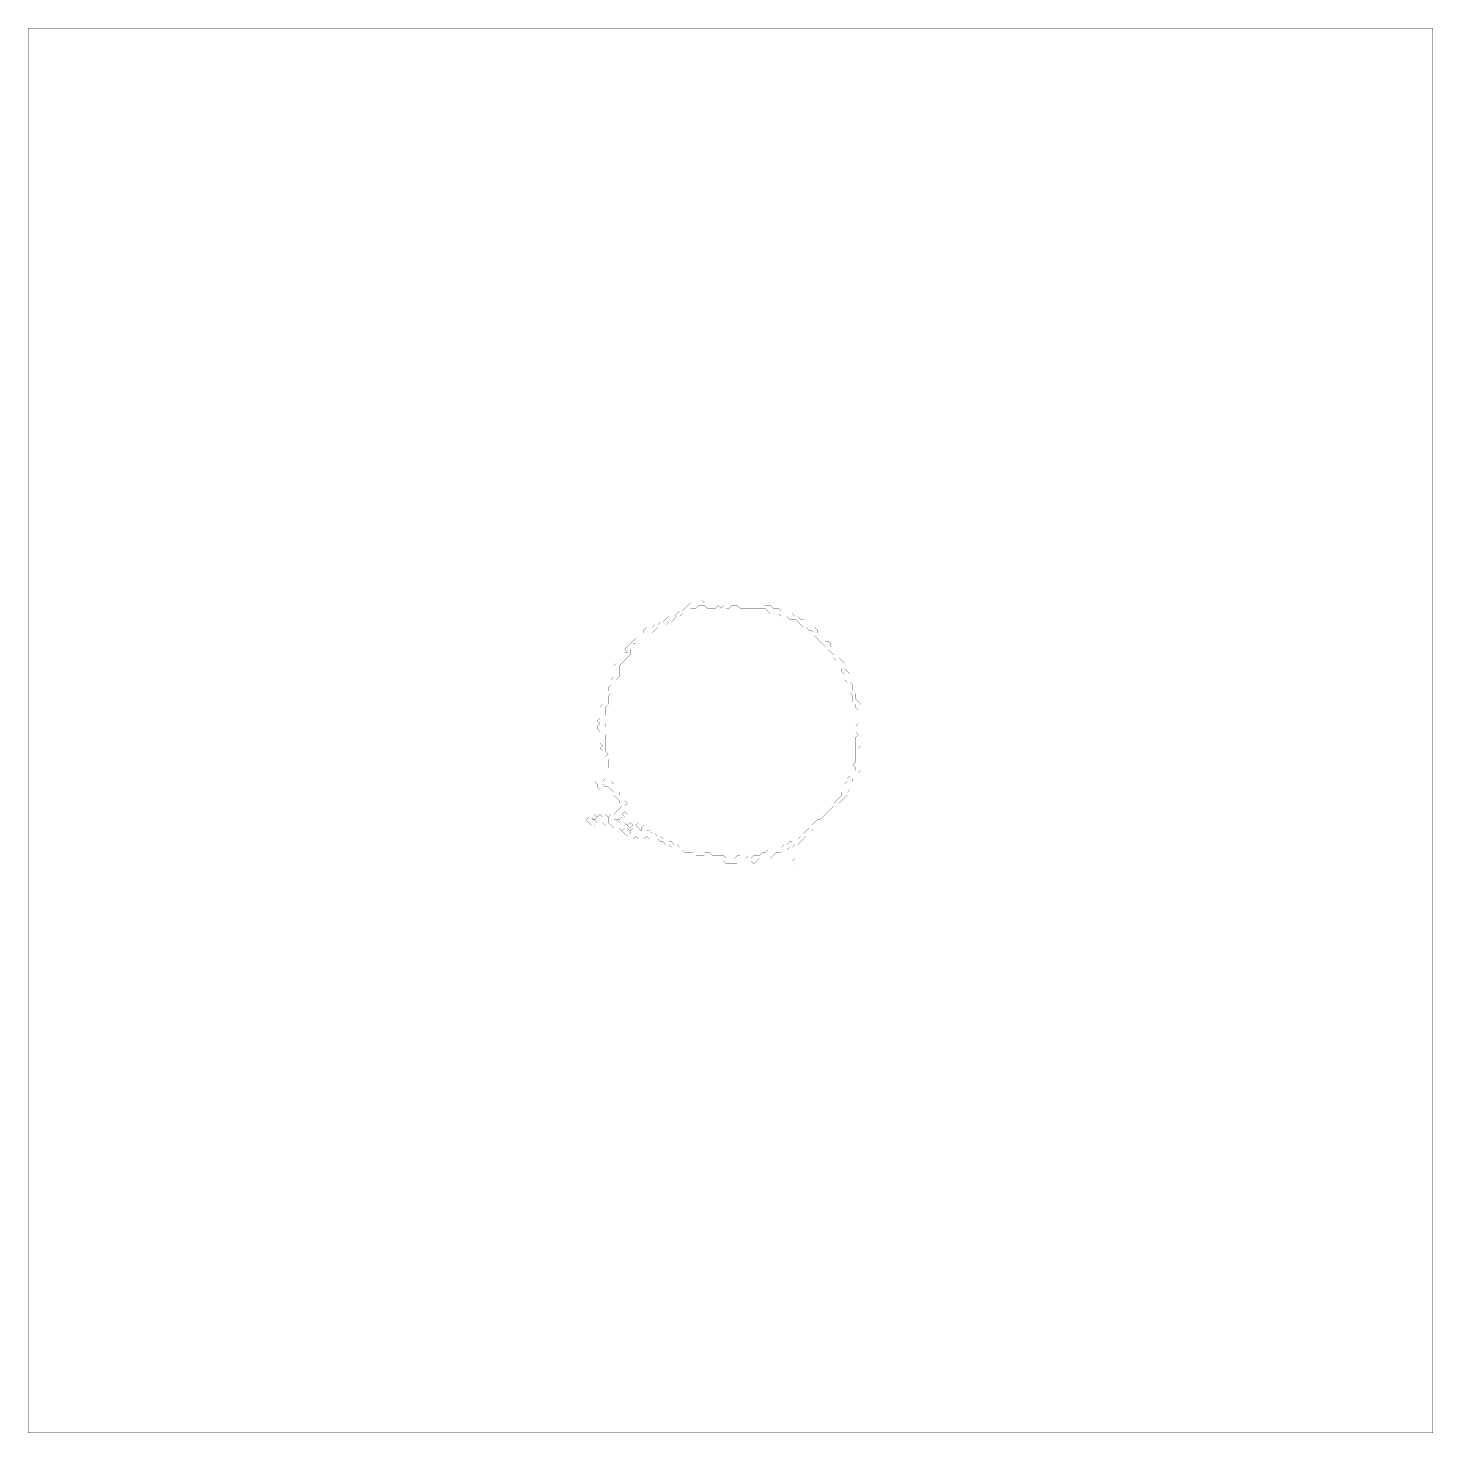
# Model space of a CAD drawing. Header units: metres. Extents: x 0 to 4960, y -4960 to 0.
import ezdxf

# ---------------------------------------------------------------- set-up
doc = ezdxf.new("R2010")
doc.units = ezdxf.units.M
doc.layers.add('conductor', color=1, linetype='Continuous')
doc.layers.add('substrate', color=5, linetype='Continuous')

msp = doc.modelspace()

# ---------------------------------------------------------------- linework, layer by layer
at = {"layer": 'conductor', "const_width": 0.5}
for points in [[(2368, -2038.1), (2358.3, -2047.8), (2348.6, -2047.8), (2338.9, -2047.8), (2329.2, -2057.5), (2319.5, -2067.2), (2309.8, -2067.2), (2300.1, -2076.9), (2290.4, -2076.9), (2280.7, -2086.6), (2271, -2096.3), (2261.3, -2096.3), (2251.6, -2106), (2241.9, -2106), (2232.2, -2115.7), (2222.5, -2115.7), (2212.8, -2125.4), (2203.1, -2135.1), (2193.3, -2135.1), (2183.6, -2135.1), (2173.9, -2144.8), (2164.2, -2154.5), (2154.5, -2164.2), (2144.8, -2173.9), (2135.1, -2173.9), (2135.1, -2183.6), (2125.4, -2193.3), (2125.4, -2203.1), (2125.4, -2212.8), (2115.7, -2222.5), (2106, -2232.2), (2096.3, -2241.9), (2086.6, -2251.6), (2086.6, -2261.3), (2086.6, -2271), (2086.6, -2280.7), (2086.6, -2290.4), (2076.9, -2300.1), (2076.9, -2309.8), (2067.2, -2319.5), (2067.2, -2329.2), (2057.5, -2338.9), (2057.5, -2348.6), (2047.8, -2358.3), (2047.8, -2368), (2047.8, -2377.7), (2047.8, -2387.4), (2038.1, -2397.2), (2038.1, -2406.9), (2038.1, -2416.6), (2038.1, -2426.3), (2028.4, -2436), (2028.4, -2445.7), (2038.1, -2455.4), (2038.1, -2465.1), (2028.4, -2474.8), (2028.4, -2484.5), (2038.1, -2494.2), (2038.1, -2503.9), (2038.1, -2513.6), (2038.1, -2523.3), (2038.1, -2533), (2038.1, -2542.7), (2038.1, -2552.4), (2047.8, -2562.1), (2038.1, -2571.8), (2047.8, -2581.6), (2047.8, -2591.3), (2047.8, -2601), (2047.8, -2610.7), (2038.1, -2620.4), (2028.4, -2620.4), (2028.4, -2630.1), (2028.4, -2639.8), (2028.4, -2649.5), (2028.4, -2659.2), (2038.1, -2649.5), (2047.8, -2659.2), (2057.5, -2659.2), (2067.2, -2668.9), (2067.2, -2678.6), (2076.9, -2688.3), (2086.6, -2698), (2086.6, -2707.7), (2096.3, -2707.7), (2106, -2717.4), (2096.3, -2727.1), (2106, -2727.1), (2115.7, -2736.8), (2106, -2746.5), (2106, -2756.2), (2106, -2765.9), (2096.3, -2775.7), (2096.3, -2785.4), (2086.6, -2795.1), (2076.9, -2795.1), (2067.2, -2795.1), (2076.9, -2795.1), (2086.6, -2804.8), (2096.3, -2804.8), (2106, -2804.8), (2115.7, -2814.5), (2115.7, -2824.2), (2125.4, -2833.9), (2125.4, -2843.6), (2125.4, -2833.9), (2135.1, -2824.2), (2144.8, -2833.9), (2144.8, -2843.6), (2144.8, -2833.9), (2154.5, -2824.2), (2164.2, -2833.9), (2164.2, -2824.2), (2173.9, -2814.5), (2183.6, -2824.2), (2183.6, -2833.9), (2193.3, -2833.9), (2203.1, -2843.6), (2212.8, -2843.6), (2222.5, -2853.3), (2232.2, -2853.3), (2241.9, -2863), (2251.6, -2863), (2261.3, -2872.7), (2271, -2872.7), (2280.7, -2882.4), (2290.4, -2882.4), (2300.1, -2892.1), (2309.8, -2892.1), (2319.5, -2892.1), (2329.2, -2892.1), (2338.9, -2901.8), (2348.6, -2901.8), (2358.3, -2901.8), (2368, -2901.8), (2377.7, -2901.8), (2387.4, -2911.5), (2397.2, -2911.5), (2406.9, -2911.5), (2416.6, -2921.2), (2426.3, -2921.2), (2436, -2921.2), (2445.7, -2921.2), (2455.4, -2921.2), (2465.1, -2930.9), (2474.8, -2930.9), (2484.5, -2930.9), (2494.2, -2930.9), (2503.9, -2921.2), (2513.6, -2921.2), (2523.3, -2930.9), (2533, -2930.9), (2542.7, -2921.2), (2552.4, -2930.9), (2562.1, -2921.2), (2571.8, -2921.2), (2581.6, -2921.2), (2591.3, -2911.5), (2601, -2911.5), (2610.7, -2901.8), (2620.4, -2911.5), (2630.1, -2901.8), (2639.8, -2892.1), (2649.5, -2892.1), (2659.2, -2892.1), (2668.9, -2882.4), (2678.6, -2882.4), (2688.3, -2872.7), (2698, -2872.7), (2707.7, -2863), (2717.4, -2863), (2727.1, -2853.3), (2736.8, -2853.3), (2736.8, -2843.6), (2746.5, -2833.9), (2756.2, -2824.2), (2765.9, -2824.2), (2765.9, -2814.5), (2775.7, -2804.8), (2785.4, -2795.1), (2795.1, -2795.1), (2804.8, -2785.4), (2814.5, -2775.7), (2824.2, -2765.9), (2833.9, -2756.2), (2843.6, -2746.5), (2843.6, -2736.8), (2853.3, -2727.1), (2863, -2717.4), (2872.7, -2707.7), (2872.7, -2698), (2882.4, -2688.3), (2882.4, -2678.6), (2882.4, -2668.9), (2892.1, -2659.2), (2892.1, -2649.5), (2901.8, -2639.8), (2901.8, -2630.1), (2911.5, -2620.4), (2921.2, -2620.4), (2921.2, -2610.7), (2911.5, -2601), (2921.2, -2591.3), (2921.2, -2581.6), (2921.2, -2571.8), (2921.2, -2562.1), (2921.2, -2552.4), (2921.2, -2542.7), (2921.2, -2533), (2921.2, -2523.3), (2921.2, -2513.6), (2921.2, -2503.9), (2930.9, -2494.2), (2921.2, -2484.5), (2930.9, -2474.8), (2921.2, -2465.1), (2930.9, -2455.4), (2930.9, -2445.7), (2930.9, -2436), (2930.9, -2426.3), (2930.9, -2416.6), (2930.9, -2406.9), (2921.2, -2397.2), (2921.2, -2387.4), (2911.5, -2377.7), (2911.5, -2368), (2911.5, -2358.3), (2901.8, -2348.6), (2901.8, -2338.9), (2901.8, -2329.2), (2892.1, -2319.5), (2892.1, -2309.8), (2882.4, -2300.1), (2882.4, -2290.4), (2882.4, -2280.7), (2872.7, -2271), (2872.7, -2261.3), (2863, -2251.6), (2863, -2241.9), (2863, -2232.2), (2853.3, -2232.2), (2843.6, -2222.5), (2843.6, -2212.8), (2833.9, -2203.1), (2824.2, -2193.3), (2824.2, -2183.6), (2814.5, -2183.6), (2804.8, -2173.9), (2795.1, -2164.2), (2785.4, -2154.5), (2775.7, -2144.8), (2775.7, -2135.1), (2765.9, -2125.4), (2756.2, -2125.4), (2746.5, -2115.7), (2736.8, -2115.7), (2727.1, -2106), (2717.4, -2096.3), (2707.7, -2086.6), (2698, -2086.6), (2688.3, -2086.6), (2678.6, -2076.9), (2668.9, -2076.9), (2659.2, -2076.9), (2649.5, -2067.2), (2639.8, -2067.2), (2630.1, -2067.2), (2620.4, -2067.2), (2610.7, -2057.5), (2601, -2047.8), (2591.3, -2047.8), (2581.6, -2047.8), (2571.8, -2047.8), (2562.1, -2047.8), (2552.4, -2047.8), (2542.7, -2047.8), (2533, -2047.8), (2523.3, -2047.8), (2513.6, -2047.8), (2503.9, -2038.1), (2494.2, -2038.1), (2484.5, -2038.1), (2474.8, -2047.8), (2465.1, -2047.8), (2455.4, -2038.1), (2445.7, -2047.8), (2436, -2038.1), (2426.3, -2047.8), (2416.6, -2047.8), (2406.9, -2047.8), (2397.2, -2047.8), (2387.4, -2038.1), (2377.7, -2038.1)], [(2096.3, -2775.7), (2106, -2765.9), (2115.7, -2775.7), (2106, -2785.4)], [(2115.7, -2814.5), (2125.4, -2804.8), (2135.1, -2814.5), (2125.4, -2824.2)], [(2144.8, -2814.5), (2154.5, -2804.8), (2164.2, -2814.5), (2154.5, -2824.2)]]:
    msp.add_lwpolyline(points, close=True, dxfattribs=at)
at = {"layer": 'substrate', "const_width": 0.5}
for points in [[(0, 0), (0, -9.7), (0, -19.4), (0, -29.1), (0, -38.8), (0, -48.5), (0, -58.2), (0, -67.9), (0, -77.6), (0, -87.3), (0, -97.1), (0, -106.8), (0, -116.5), (0, -126.2), (0, -135.9), (0, -145.6), (0, -155.3), (0, -165), (0, -174.7), (0, -184.4), (0, -194.1), (0, -203.8), (0, -213.5), (0, -223.2), (0, -232.9), (0, -242.6), (0, -252.3), (0, -262), (0, -271.7), (0, -281.4), (0, -291.2), (0, -300.9), (0, -310.6), (0, -320.3), (0, -330), (0, -339.7), (0, -349.4), (0, -359.1), (0, -368.8), (0, -378.5), (0, -388.2), (0, -397.9), (0, -407.6), (0, -417.3), (0, -427), (0, -436.7), (0, -446.4), (0, -456.1), (0, -465.8), (0, -475.5), (0, -485.3), (0, -495), (0, -504.7), (0, -514.4), (0, -524.1), (0, -533.8), (0, -543.5), (0, -553.2), (0, -562.9), (0, -572.6), (0, -582.3), (0, -592), (0, -601.7), (0, -611.4), (0, -621.1), (0, -630.8), (0, -640.5), (0, -650.2), (0, -659.9), (0, -669.7), (0, -679.4), (0, -689.1), (0, -698.8), (0, -708.5), (0, -718.2), (0, -727.9), (0, -737.6), (0, -747.3), (0, -757), (0, -766.7), (0, -776.4), (0, -786.1), (0, -795.8), (0, -805.5), (0, -815.2), (0, -824.9), (0, -834.6), (0, -844.3), (0, -854), (0, -863.8), (0, -873.5), (0, -883.2), (0, -892.9), (0, -902.6), (0, -912.3), (0, -922), (0, -931.7), (0, -941.4), (0, -951.1), (0, -960.8), (0, -970.5), (0, -980.2), (0, -989.9), (0, -999.6), (0, -1009.3), (0, -1019), (0, -1028.7), (0, -1038.4), (0, -1048.1), (0, -1057.9), (0, -1067.6), (0, -1077.3), (0, -1087), (0, -1096.7), (0, -1106.4), (0, -1116.1), (0, -1125.8), (0, -1135.5), (0, -1145.2), (0, -1154.9), (0, -1164.6), (0, -1174.3), (0, -1184), (0, -1193.7), (0, -1203.4), (0, -1213.1), (0, -1222.8), (0, -1232.5), (0, -1242.2), (0, -1252), (0, -1261.7), (0, -1271.4), (0, -1281.1), (0, -1290.8), (0, -1300.5), (0, -1310.2), (0, -1319.9), (0, -1329.6), (0, -1339.3), (0, -1349), (0, -1358.7), (0, -1368.4), (0, -1378.1), (0, -1387.8), (0, -1397.5), (0, -1407.2), (0, -1416.9), (0, -1426.6), (0, -1436.4), (0, -1446.1), (0, -1455.8), (0, -1465.5), (0, -1475.2), (0, -1484.9), (0, -1494.6), (0, -1504.3), (0, -1514), (0, -1523.7), (0, -1533.4), (0, -1543.1), (0, -1552.8), (0, -1562.5), (0, -1572.2), (0, -1581.9), (0, -1591.6), (0, -1601.3), (0, -1611), (0, -1620.7), (0, -1630.5), (0, -1640.2), (0, -1649.9), (0, -1659.6), (0, -1669.3), (0, -1679), (0, -1688.7), (0, -1698.4), (0, -1708.1), (0, -1717.8), (0, -1727.5), (0, -1737.2), (0, -1746.9), (0, -1756.6), (0, -1766.3), (0, -1776), (0, -1785.7), (0, -1795.4), (0, -1805.1), (0, -1814.8), (0, -1824.6), (0, -1834.3), (0, -1844), (0, -1853.7), (0, -1863.4), (0, -1873.1), (0, -1882.8), (0, -1892.5), (0, -1902.2), (0, -1911.9), (0, -1921.6), (0, -1931.3), (0, -1941), (0, -1950.7), (0, -1960.4), (0, -1970.1), (0, -1979.8), (0, -1989.5), (0, -1999.2), (0, -2009), (0, -2018.7), (0, -2028.4), (0, -2038.1), (0, -2047.8), (0, -2057.5), (0, -2067.2), (0, -2076.9), (0, -2086.6), (0, -2096.3), (0, -2106), (0, -2115.7), (0, -2125.4), (0, -2135.1), (0, -2144.8), (0, -2154.5), (0, -2164.2), (0, -2173.9), (0, -2183.6), (0, -2193.3), (0, -2203.1), (0, -2212.8), (0, -2222.5), (0, -2232.2), (0, -2241.9), (0, -2251.6), (0, -2261.3), (0, -2271), (0, -2280.7), (0, -2290.4), (0, -2300.1), (0, -2309.8), (0, -2319.5), (0, -2329.2), (0, -2338.9), (0, -2348.6), (0, -2358.3), (0, -2368), (0, -2377.7), (0, -2387.4), (0, -2397.2), (0, -2406.9), (0, -2416.6), (0, -2426.3), (0, -2436), (0, -2445.7), (0, -2455.4), (0, -2465.1), (0, -2474.8), (0, -2484.5), (0, -2494.2), (0, -2503.9), (0, -2513.6), (0, -2523.3), (0, -2533), (0, -2542.7), (0, -2552.4), (0, -2562.1), (0, -2571.8), (0, -2581.6), (0, -2591.3), (0, -2601), (0, -2610.7), (0, -2620.4), (0, -2630.1), (0, -2639.8), (0, -2649.5), (0, -2659.2), (0, -2668.9), (0, -2678.6), (0, -2688.3), (0, -2698), (0, -2707.7), (0, -2717.4), (0, -2727.1), (0, -2736.8), (0, -2746.5), (0, -2756.2), (0, -2765.9), (0, -2775.7), (0, -2785.4), (0, -2795.1), (0, -2804.8), (0, -2814.5), (0, -2824.2), (0, -2833.9), (0, -2843.6), (0, -2853.3), (0, -2863), (0, -2872.7), (0, -2882.4), (0, -2892.1), (0, -2901.8), (0, -2911.5), (0, -2921.2), (0, -2930.9), (0, -2940.6), (0, -2950.3), (0, -2960), (0, -2969.8), (0, -2979.5), (0, -2989.2), (0, -2998.9), (0, -3008.6), (0, -3018.3), (0, -3028), (0, -3037.7), (0, -3047.4), (0, -3057.1), (0, -3066.8), (0, -3076.5), (0, -3086.2), (0, -3095.9), (0, -3105.6), (0, -3115.3), (0, -3125), (0, -3134.7), (0, -3144.4), (0, -3154.2), (0, -3163.9), (0, -3173.6), (0, -3183.3), (0, -3193), (0, -3202.7), (0, -3212.4), (0, -3222.1), (0, -3231.8), (0, -3241.5), (0, -3251.2), (0, -3260.9), (0, -3270.6), (0, -3280.3), (0, -3290), (0, -3299.7), (0, -3309.4), (0, -3319.1), (0, -3328.8), (0, -3338.5), (0, -3348.3), (0, -3358), (0, -3367.7), (0, -3377.4), (0, -3387.1), (0, -3396.8), (0, -3406.5), (0, -3416.2), (0, -3425.9), (0, -3435.6), (0, -3445.3), (0, -3455), (0, -3464.7), (0, -3474.4), (0, -3484.1), (0, -3493.8), (0, -3503.5), (0, -3513.2), (0, -3522.9), (0, -3532.6), (0, -3542.4), (0, -3552.1), (0, -3561.8), (0, -3571.5), (0, -3581.2), (0, -3590.9), (0, -3600.6), (0, -3610.3), (0, -3620), (0, -3629.7), (0, -3639.4), (0, -3649.1), (0, -3658.8), (0, -3668.5), (0, -3678.2), (0, -3687.9), (0, -3697.6), (0, -3707.3), (0, -3717), (0, -3726.8), (0, -3736.5), (0, -3746.2), (0, -3755.9), (0, -3765.6), (0, -3775.3), (0, -3785), (0, -3794.7), (0, -3804.4), (0, -3814.1), (0, -3823.8), (0, -3833.5), (0, -3843.2), (0, -3852.9), (0, -3862.6), (0, -3872.3), (0, -3882), (0, -3891.7), (0, -3901.4), (0, -3911.1), (0, -3920.9), (0, -3930.6), (0, -3940.3), (0, -3950), (0, -3959.7), (0, -3969.4), (0, -3979.1), (0, -3988.8), (0, -3998.5), (0, -4008.2), (0, -4017.9), (0, -4027.6), (0, -4037.3), (0, -4047), (0, -4056.7), (0, -4066.4), (0, -4076.1), (0, -4085.8), (0, -4095.5), (0, -4105.2), (0, -4115), (0, -4124.7), (0, -4134.4), (0, -4144.1), (0, -4153.8), (0, -4163.5), (0, -4173.2), (0, -4182.9), (0, -4192.6), (0, -4202.3), (0, -4212), (0, -4221.7), (0, -4231.4), (0, -4241.1), (0, -4250.8), (0, -4260.5), (0, -4270.2), (0, -4279.9), (0, -4289.6), (0, -4299.3), (0, -4309.1), (0, -4318.8), (0, -4328.5), (0, -4338.2), (0, -4347.9), (0, -4357.6), (0, -4367.3), (0, -4377), (0, -4386.7), (0, -4396.4), (0, -4406.1), (0, -4415.8), (0, -4425.5), (0, -4435.2), (0, -4444.9), (0, -4454.6), (0, -4464.3), (0, -4474), (0, -4483.7), (0, -4493.5), (0, -4503.2), (0, -4512.9), (0, -4522.6), (0, -4532.3), (0, -4542), (0, -4551.7), (0, -4561.4), (0, -4571.1), (0, -4580.8), (0, -4590.5), (0, -4600.2), (0, -4609.9), (0, -4619.6), (0, -4629.3), (0, -4639), (0, -4648.7), (0, -4658.4), (0, -4668.1), (0, -4677.8), (0, -4687.6), (0, -4697.3), (0, -4707), (0, -4716.7), (0, -4726.4), (0, -4736.1), (0, -4745.8), (0, -4755.5), (0, -4765.2), (0, -4774.9), (0, -4784.6), (0, -4794.3), (0, -4804), (0, -4813.7), (0, -4823.4), (0, -4833.1), (0, -4842.8), (0, -4852.5), (0, -4862.2), (0, -4871.9), (0, -4881.7), (0, -4891.4), (0, -4901.1), (0, -4910.8), (0, -4920.5), (0, -4930.2), (0, -4939.9), (0, -4949.6), (0, -4959.3), (9.7, -4959.3), (19.4, -4959.3), (29.1, -4959.3), (38.8, -4959.3), (48.5, -4959.3), (58.2, -4959.3), (67.9, -4959.3), (77.6, -4959.3), (87.3, -4959.3), (97.1, -4959.3), (106.8, -4959.3), (116.5, -4959.3), (126.2, -4959.3), (135.9, -4959.3), (145.6, -4959.3), (155.3, -4959.3), (165, -4959.3), (174.7, -4959.3), (184.4, -4959.3), (194.1, -4959.3), (203.8, -4959.3), (213.5, -4959.3), (223.2, -4959.3), (232.9, -4959.3), (242.6, -4959.3), (252.3, -4959.3), (262, -4959.3), (271.7, -4959.3), (281.4, -4959.3), (291.2, -4959.3), (300.9, -4959.3), (310.6, -4959.3), (320.3, -4959.3), (330, -4959.3), (339.7, -4959.3), (349.4, -4959.3), (359.1, -4959.3), (368.8, -4959.3), (378.5, -4959.3), (388.2, -4959.3), (397.9, -4959.3), (407.6, -4959.3), (417.3, -4959.3), (427, -4959.3), (436.7, -4959.3), (446.4, -4959.3), (456.1, -4959.3), (465.8, -4959.3), (475.5, -4959.3), (485.3, -4959.3), (495, -4959.3), (504.7, -4959.3), (514.4, -4959.3), (524.1, -4959.3), (533.8, -4959.3), (543.5, -4959.3), (553.2, -4959.3), (562.9, -4959.3), (572.6, -4959.3), (582.3, -4959.3), (592, -4959.3), (601.7, -4959.3), (611.4, -4959.3), (621.1, -4959.3), (630.8, -4959.3), (640.5, -4959.3), (650.2, -4959.3), (659.9, -4959.3), (669.7, -4959.3), (679.4, -4959.3), (689.1, -4959.3), (698.8, -4959.3), (708.5, -4959.3), (718.2, -4959.3), (727.9, -4959.3), (737.6, -4959.3), (747.3, -4959.3), (757, -4959.3), (766.7, -4959.3), (776.4, -4959.3), (786.1, -4959.3), (795.8, -4959.3), (805.5, -4959.3), (815.2, -4959.3), (824.9, -4959.3), (834.6, -4959.3), (844.3, -4959.3), (854, -4959.3), (863.8, -4959.3), (873.5, -4959.3), (883.2, -4959.3), (892.9, -4959.3), (902.6, -4959.3), (912.3, -4959.3), (922, -4959.3), (931.7, -4959.3), (941.4, -4959.3), (951.1, -4959.3), (960.8, -4959.3), (970.5, -4959.3), (980.2, -4959.3), (989.9, -4959.3), (999.6, -4959.3), (1009.3, -4959.3), (1019, -4959.3), (1028.7, -4959.3), (1038.4, -4959.3), (1048.1, -4959.3), (1057.9, -4959.3), (1067.6, -4959.3), (1077.3, -4959.3), (1087, -4959.3), (1096.7, -4959.3), (1106.4, -4959.3), (1116.1, -4959.3), (1125.8, -4959.3), (1135.5, -4959.3), (1145.2, -4959.3), (1154.9, -4959.3), (1164.6, -4959.3), (1174.3, -4959.3), (1184, -4959.3), (1193.7, -4959.3), (1203.4, -4959.3), (1213.1, -4959.3), (1222.8, -4959.3), (1232.5, -4959.3), (1242.2, -4959.3), (1252, -4959.3), (1261.7, -4959.3), (1271.4, -4959.3), (1281.1, -4959.3), (1290.8, -4959.3), (1300.5, -4959.3), (1310.2, -4959.3), (1319.9, -4959.3), (1329.6, -4959.3), (1339.3, -4959.3), (1349, -4959.3), (1358.7, -4959.3), (1368.4, -4959.3), (1378.1, -4959.3), (1387.8, -4959.3), (1397.5, -4959.3), (1407.2, -4959.3), (1416.9, -4959.3), (1426.6, -4959.3), (1436.4, -4959.3), (1446.1, -4959.3), (1455.8, -4959.3), (1465.5, -4959.3), (1475.2, -4959.3), (1484.9, -4959.3), (1494.6, -4959.3), (1504.3, -4959.3), (1514, -4959.3), (1523.7, -4959.3), (1533.4, -4959.3), (1543.1, -4959.3), (1552.8, -4959.3), (1562.5, -4959.3), (1572.2, -4959.3), (1581.9, -4959.3), (1591.6, -4959.3), (1601.3, -4959.3), (1611, -4959.3), (1620.7, -4959.3), (1630.5, -4959.3), (1640.2, -4959.3), (1649.9, -4959.3), (1659.6, -4959.3), (1669.3, -4959.3), (1679, -4959.3), (1688.7, -4959.3), (1698.4, -4959.3), (1708.1, -4959.3), (1717.8, -4959.3), (1727.5, -4959.3), (1737.2, -4959.3), (1746.9, -4959.3), (1756.6, -4959.3), (1766.3, -4959.3), (1776, -4959.3), (1785.7, -4959.3), (1795.4, -4959.3), (1805.1, -4959.3), (1814.8, -4959.3), (1824.6, -4959.3), (1834.3, -4959.3), (1844, -4959.3), (1853.7, -4959.3), (1863.4, -4959.3), (1873.1, -4959.3), (1882.8, -4959.3), (1892.5, -4959.3), (1902.2, -4959.3), (1911.9, -4959.3), (1921.6, -4959.3), (1931.3, -4959.3), (1941, -4959.3), (1950.7, -4959.3), (1960.4, -4959.3), (1970.1, -4959.3), (1979.8, -4959.3), (1989.5, -4959.3), (1999.2, -4959.3), (2009, -4959.3), (2018.7, -4959.3), (2028.4, -4959.3), (2038.1, -4959.3), (2047.8, -4959.3), (2057.5, -4959.3), (2067.2, -4959.3), (2076.9, -4959.3), (2086.6, -4959.3), (2096.3, -4959.3), (2106, -4959.3), (2115.7, -4959.3), (2125.4, -4959.3), (2135.1, -4959.3), (2144.8, -4959.3), (2154.5, -4959.3), (2164.2, -4959.3), (2173.9, -4959.3), (2183.6, -4959.3), (2193.3, -4959.3), (2203.1, -4959.3), (2212.8, -4959.3), (2222.5, -4959.3), (2232.2, -4959.3), (2241.9, -4959.3), (2251.6, -4959.3), (2261.3, -4959.3), (2271, -4959.3), (2280.7, -4959.3), (2290.4, -4959.3), (2300.1, -4959.3), (2309.8, -4959.3), (2319.5, -4959.3), (2329.2, -4959.3), (2338.9, -4959.3), (2348.6, -4959.3), (2358.3, -4959.3), (2368, -4959.3), (2377.7, -4959.3), (2387.4, -4959.3), (2397.2, -4959.3), (2406.9, -4959.3), (2416.6, -4959.3), (2426.3, -4959.3), (2436, -4959.3), (2445.7, -4959.3), (2455.4, -4959.3), (2465.1, -4959.3), (2474.8, -4959.3), (2484.5, -4959.3), (2494.2, -4959.3), (2503.9, -4959.3), (2513.6, -4959.3), (2523.3, -4959.3), (2533, -4959.3), (2542.7, -4959.3), (2552.4, -4959.3), (2562.1, -4959.3), (2571.8, -4959.3), (2581.6, -4959.3), (2591.3, -4959.3), (2601, -4959.3), (2610.7, -4959.3), (2620.4, -4959.3), (2630.1, -4959.3), (2639.8, -4959.3), (2649.5, -4959.3), (2659.2, -4959.3), (2668.9, -4959.3), (2678.6, -4959.3), (2688.3, -4959.3), (2698, -4959.3), (2707.7, -4959.3), (2717.4, -4959.3), (2727.1, -4959.3), (2736.8, -4959.3), (2746.5, -4959.3), (2756.2, -4959.3), (2765.9, -4959.3), (2775.7, -4959.3), (2785.4, -4959.3), (2795.1, -4959.3), (2804.8, -4959.3), (2814.5, -4959.3), (2824.2, -4959.3), (2833.9, -4959.3), (2843.6, -4959.3), (2853.3, -4959.3), (2863, -4959.3), (2872.7, -4959.3), (2882.4, -4959.3), (2892.1, -4959.3), (2901.8, -4959.3), (2911.5, -4959.3), (2921.2, -4959.3), (2930.9, -4959.3), (2940.6, -4959.3), (2950.3, -4959.3), (2960, -4959.3), (2969.8, -4959.3), (2979.5, -4959.3), (2989.2, -4959.3), (2998.9, -4959.3), (3008.6, -4959.3), (3018.3, -4959.3), (3028, -4959.3), (3037.7, -4959.3), (3047.4, -4959.3), (3057.1, -4959.3), (3066.8, -4959.3), (3076.5, -4959.3), (3086.2, -4959.3), (3095.9, -4959.3), (3105.6, -4959.3), (3115.3, -4959.3), (3125, -4959.3), (3134.7, -4959.3), (3144.4, -4959.3), (3154.2, -4959.3), (3163.9, -4959.3), (3173.6, -4959.3), (3183.3, -4959.3), (3193, -4959.3), (3202.7, -4959.3), (3212.4, -4959.3), (3222.1, -4959.3), (3231.8, -4959.3), (3241.5, -4959.3), (3251.2, -4959.3), (3260.9, -4959.3), (3270.6, -4959.3), (3280.3, -4959.3), (3290, -4959.3), (3299.7, -4959.3), (3309.4, -4959.3), (3319.1, -4959.3), (3328.8, -4959.3), (3338.5, -4959.3), (3348.3, -4959.3), (3358, -4959.3), (3367.7, -4959.3), (3377.4, -4959.3), (3387.1, -4959.3), (3396.8, -4959.3), (3406.5, -4959.3), (3416.2, -4959.3), (3425.9, -4959.3), (3435.6, -4959.3), (3445.3, -4959.3), (3455, -4959.3), (3464.7, -4959.3), (3474.4, -4959.3), (3484.1, -4959.3), (3493.8, -4959.3), (3503.5, -4959.3), (3513.2, -4959.3), (3522.9, -4959.3), (3532.6, -4959.3), (3542.4, -4959.3), (3552.1, -4959.3), (3561.8, -4959.3), (3571.5, -4959.3), (3581.2, -4959.3), (3590.9, -4959.3), (3600.6, -4959.3), (3610.3, -4959.3), (3620, -4959.3), (3629.7, -4959.3), (3639.4, -4959.3), (3649.1, -4959.3), (3658.8, -4959.3), (3668.5, -4959.3), (3678.2, -4959.3), (3687.9, -4959.3), (3697.6, -4959.3), (3707.3, -4959.3), (3717, -4959.3), (3726.8, -4959.3), (3736.5, -4959.3), (3746.2, -4959.3), (3755.9, -4959.3), (3765.6, -4959.3), (3775.3, -4959.3), (3785, -4959.3), (3794.7, -4959.3), (3804.4, -4959.3), (3814.1, -4959.3), (3823.8, -4959.3), (3833.5, -4959.3), (3843.2, -4959.3), (3852.9, -4959.3), (3862.6, -4959.3), (3872.3, -4959.3), (3882, -4959.3), (3891.7, -4959.3), (3901.4, -4959.3), (3911.1, -4959.3), (3920.9, -4959.3), (3930.6, -4959.3), (3940.3, -4959.3), (3950, -4959.3), (3959.7, -4959.3), (3969.4, -4959.3), (3979.1, -4959.3), (3988.8, -4959.3), (3998.5, -4959.3), (4008.2, -4959.3), (4017.9, -4959.3), (4027.6, -4959.3), (4037.3, -4959.3), (4047, -4959.3), (4056.7, -4959.3), (4066.4, -4959.3), (4076.1, -4959.3), (4085.8, -4959.3), (4095.5, -4959.3), (4105.2, -4959.3), (4115, -4959.3), (4124.7, -4959.3), (4134.4, -4959.3), (4144.1, -4959.3), (4153.8, -4959.3), (4163.5, -4959.3), (4173.2, -4959.3), (4182.9, -4959.3), (4192.6, -4959.3), (4202.3, -4959.3), (4212, -4959.3), (4221.7, -4959.3), (4231.4, -4959.3), (4241.1, -4959.3), (4250.8, -4959.3), (4260.5, -4959.3), (4270.2, -4959.3), (4279.9, -4959.3), (4289.6, -4959.3), (4299.3, -4959.3), (4309.1, -4959.3), (4318.8, -4959.3), (4328.5, -4959.3), (4338.2, -4959.3), (4347.9, -4959.3), (4357.6, -4959.3), (4367.3, -4959.3), (4377, -4959.3), (4386.7, -4959.3), (4396.4, -4959.3), (4406.1, -4959.3), (4415.8, -4959.3), (4425.5, -4959.3), (4435.2, -4959.3), (4444.9, -4959.3), (4454.6, -4959.3), (4464.3, -4959.3), (4474, -4959.3), (4483.7, -4959.3), (4493.5, -4959.3), (4503.2, -4959.3), (4512.9, -4959.3), (4522.6, -4959.3), (4532.3, -4959.3), (4542, -4959.3), (4551.7, -4959.3), (4561.4, -4959.3), (4571.1, -4959.3), (4580.8, -4959.3), (4590.5, -4959.3), (4600.2, -4959.3), (4609.9, -4959.3), (4619.6, -4959.3), (4629.3, -4959.3), (4639, -4959.3), (4648.7, -4959.3), (4658.4, -4959.3), (4668.1, -4959.3), (4677.8, -4959.3), (4687.6, -4959.3), (4697.3, -4959.3), (4707, -4959.3), (4716.7, -4959.3), (4726.4, -4959.3), (4736.1, -4959.3), (4745.8, -4959.3), (4755.5, -4959.3), (4765.2, -4959.3), (4774.9, -4959.3), (4784.6, -4959.3), (4794.3, -4959.3), (4804, -4959.3), (4813.7, -4959.3), (4823.4, -4959.3), (4833.1, -4959.3), (4842.8, -4959.3), (4852.5, -4959.3), (4862.2, -4959.3), (4871.9, -4959.3), (4881.7, -4959.3), (4891.4, -4959.3), (4901.1, -4959.3), (4910.8, -4959.3), (4920.5, -4959.3), (4930.2, -4959.3), (4939.9, -4959.3), (4949.6, -4959.3), (4959.3, -4959.3), (4959.3, -4949.6), (4959.3, -4939.9), (4959.3, -4930.2), (4959.3, -4920.5), (4959.3, -4910.8), (4959.3, -4901.1), (4959.3, -4891.4), (4959.3, -4881.7), (4959.3, -4871.9), (4959.3, -4862.2), (4959.3, -4852.5), (4959.3, -4842.8), (4959.3, -4833.1), (4959.3, -4823.4), (4959.3, -4813.7), (4959.3, -4804), (4959.3, -4794.3), (4959.3, -4784.6), (4959.3, -4774.9), (4959.3, -4765.2), (4959.3, -4755.5), (4959.3, -4745.8), (4959.3, -4736.1), (4959.3, -4726.4), (4959.3, -4716.7), (4959.3, -4707), (4959.3, -4697.3), (4959.3, -4687.6), (4959.3, -4677.8), (4959.3, -4668.1), (4959.3, -4658.4), (4959.3, -4648.7), (4959.3, -4639), (4959.3, -4629.3), (4959.3, -4619.6), (4959.3, -4609.9), (4959.3, -4600.2), (4959.3, -4590.5), (4959.3, -4580.8), (4959.3, -4571.1), (4959.3, -4561.4), (4959.3, -4551.7), (4959.3, -4542), (4959.3, -4532.3), (4959.3, -4522.6), (4959.3, -4512.9), (4959.3, -4503.2), (4959.3, -4493.5), (4959.3, -4483.7), (4959.3, -4474), (4959.3, -4464.3), (4959.3, -4454.6), (4959.3, -4444.9), (4959.3, -4435.2), (4959.3, -4425.5), (4959.3, -4415.8), (4959.3, -4406.1), (4959.3, -4396.4), (4959.3, -4386.7), (4959.3, -4377), (4959.3, -4367.3), (4959.3, -4357.6), (4959.3, -4347.9), (4959.3, -4338.2), (4959.3, -4328.5), (4959.3, -4318.8), (4959.3, -4309.1), (4959.3, -4299.3), (4959.3, -4289.6), (4959.3, -4279.9), (4959.3, -4270.2), (4959.3, -4260.5), (4959.3, -4250.8), (4959.3, -4241.1), (4959.3, -4231.4), (4959.3, -4221.7), (4959.3, -4212), (4959.3, -4202.3), (4959.3, -4192.6), (4959.3, -4182.9), (4959.3, -4173.2), (4959.3, -4163.5), (4959.3, -4153.8), (4959.3, -4144.1), (4959.3, -4134.4), (4959.3, -4124.7), (4959.3, -4115), (4959.3, -4105.2), (4959.3, -4095.5), (4959.3, -4085.8), (4959.3, -4076.1), (4959.3, -4066.4), (4959.3, -4056.7), (4959.3, -4047), (4959.3, -4037.3), (4959.3, -4027.6), (4959.3, -4017.9), (4959.3, -4008.2), (4959.3, -3998.5), (4959.3, -3988.8), (4959.3, -3979.1), (4959.3, -3969.4), (4959.3, -3959.7), (4959.3, -3950), (4959.3, -3940.3), (4959.3, -3930.6), (4959.3, -3920.9), (4959.3, -3911.1), (4959.3, -3901.4), (4959.3, -3891.7), (4959.3, -3882), (4959.3, -3872.3), (4959.3, -3862.6), (4959.3, -3852.9), (4959.3, -3843.2), (4959.3, -3833.5), (4959.3, -3823.8), (4959.3, -3814.1), (4959.3, -3804.4), (4959.3, -3794.7), (4959.3, -3785), (4959.3, -3775.3), (4959.3, -3765.6), (4959.3, -3755.9), (4959.3, -3746.2), (4959.3, -3736.5), (4959.3, -3726.8), (4959.3, -3717), (4959.3, -3707.3), (4959.3, -3697.6), (4959.3, -3687.9), (4959.3, -3678.2), (4959.3, -3668.5), (4959.3, -3658.8), (4959.3, -3649.1), (4959.3, -3639.4), (4959.3, -3629.7), (4959.3, -3620), (4959.3, -3610.3), (4959.3, -3600.6), (4959.3, -3590.9), (4959.3, -3581.2), (4959.3, -3571.5), (4959.3, -3561.8), (4959.3, -3552.1), (4959.3, -3542.4), (4959.3, -3532.6), (4959.3, -3522.9), (4959.3, -3513.2), (4959.3, -3503.5), (4959.3, -3493.8), (4959.3, -3484.1), (4959.3, -3474.4), (4959.3, -3464.7), (4959.3, -3455), (4959.3, -3445.3), (4959.3, -3435.6), (4959.3, -3425.9), (4959.3, -3416.2), (4959.3, -3406.5), (4959.3, -3396.8), (4959.3, -3387.1), (4959.3, -3377.4), (4959.3, -3367.7), (4959.3, -3358), (4959.3, -3348.3), (4959.3, -3338.5), (4959.3, -3328.8), (4959.3, -3319.1), (4959.3, -3309.4), (4959.3, -3299.7), (4959.3, -3290), (4959.3, -3280.3), (4959.3, -3270.6), (4959.3, -3260.9), (4959.3, -3251.2), (4959.3, -3241.5), (4959.3, -3231.8), (4959.3, -3222.1), (4959.3, -3212.4), (4959.3, -3202.7), (4959.3, -3193), (4959.3, -3183.3), (4959.3, -3173.6), (4959.3, -3163.9), (4959.3, -3154.2), (4959.3, -3144.4), (4959.3, -3134.7), (4959.3, -3125), (4959.3, -3115.3), (4959.3, -3105.6), (4959.3, -3095.9), (4959.3, -3086.2), (4959.3, -3076.5), (4959.3, -3066.8), (4959.3, -3057.1), (4959.3, -3047.4), (4959.3, -3037.7), (4959.3, -3028), (4959.3, -3018.3), (4959.3, -3008.6), (4959.3, -2998.9), (4959.3, -2989.2), (4959.3, -2979.5), (4959.3, -2969.8), (4959.3, -2960), (4959.3, -2950.3), (4959.3, -2940.6), (4959.3, -2930.9), (4959.3, -2921.2), (4959.3, -2911.5), (4959.3, -2901.8), (4959.3, -2892.1), (4959.3, -2882.4), (4959.3, -2872.7), (4959.3, -2863), (4959.3, -2853.3), (4959.3, -2843.6), (4959.3, -2833.9), (4959.3, -2824.2), (4959.3, -2814.5), (4959.3, -2804.8), (4959.3, -2795.1), (4959.3, -2785.4), (4959.3, -2775.7), (4959.3, -2765.9), (4959.3, -2756.2), (4959.3, -2746.5), (4959.3, -2736.8), (4959.3, -2727.1), (4959.3, -2717.4), (4959.3, -2707.7), (4959.3, -2698), (4959.3, -2688.3), (4959.3, -2678.6), (4959.3, -2668.9), (4959.3, -2659.2), (4959.3, -2649.5), (4959.3, -2639.8), (4959.3, -2630.1), (4959.3, -2620.4), (4959.3, -2610.7), (4959.3, -2601), (4959.3, -2591.3), (4959.3, -2581.6), (4959.3, -2571.8), (4959.3, -2562.1), (4959.3, -2552.4), (4959.3, -2542.7), (4959.3, -2533), (4959.3, -2523.3), (4959.3, -2513.6), (4959.3, -2503.9), (4959.3, -2494.2), (4959.3, -2484.5), (4959.3, -2474.8), (4959.3, -2465.1), (4959.3, -2455.4), (4959.3, -2445.7), (4959.3, -2436), (4959.3, -2426.3), (4959.3, -2416.6), (4959.3, -2406.9), (4959.3, -2397.2), (4959.3, -2387.4), (4959.3, -2377.7), (4959.3, -2368), (4959.3, -2358.3), (4959.3, -2348.6), (4959.3, -2338.9), (4959.3, -2329.2), (4959.3, -2319.5), (4959.3, -2309.8), (4959.3, -2300.1), (4959.3, -2290.4), (4959.3, -2280.7), (4959.3, -2271), (4959.3, -2261.3), (4959.3, -2251.6), (4959.3, -2241.9), (4959.3, -2232.2), (4959.3, -2222.5), (4959.3, -2212.8), (4959.3, -2203.1), (4959.3, -2193.3), (4959.3, -2183.6), (4959.3, -2173.9), (4959.3, -2164.2), (4959.3, -2154.5), (4959.3, -2144.8), (4959.3, -2135.1), (4959.3, -2125.4), (4959.3, -2115.7), (4959.3, -2106), (4959.3, -2096.3), (4959.3, -2086.6), (4959.3, -2076.9), (4959.3, -2067.2), (4959.3, -2057.5), (4959.3, -2047.8), (4959.3, -2038.1), (4959.3, -2028.4), (4959.3, -2018.7), (4959.3, -2009), (4959.3, -1999.2), (4959.3, -1989.5), (4959.3, -1979.8), (4959.3, -1970.1), (4959.3, -1960.4), (4959.3, -1950.7), (4959.3, -1941), (4959.3, -1931.3), (4959.3, -1921.6), (4959.3, -1911.9), (4959.3, -1902.2), (4959.3, -1892.5), (4959.3, -1882.8), (4959.3, -1873.1), (4959.3, -1863.4), (4959.3, -1853.7), (4959.3, -1844), (4959.3, -1834.3), (4959.3, -1824.6), (4959.3, -1814.8), (4959.3, -1805.1), (4959.3, -1795.4), (4959.3, -1785.7), (4959.3, -1776), (4959.3, -1766.3), (4959.3, -1756.6), (4959.3, -1746.9), (4959.3, -1737.2), (4959.3, -1727.5), (4959.3, -1717.8), (4959.3, -1708.1), (4959.3, -1698.4), (4959.3, -1688.7), (4959.3, -1679), (4959.3, -1669.3), (4959.3, -1659.6), (4959.3, -1649.9), (4959.3, -1640.2), (4959.3, -1630.5), (4959.3, -1620.7), (4959.3, -1611), (4959.3, -1601.3), (4959.3, -1591.6), (4959.3, -1581.9), (4959.3, -1572.2), (4959.3, -1562.5), (4959.3, -1552.8), (4959.3, -1543.1), (4959.3, -1533.4), (4959.3, -1523.7), (4959.3, -1514), (4959.3, -1504.3), (4959.3, -1494.6), (4959.3, -1484.9), (4959.3, -1475.2), (4959.3, -1465.5), (4959.3, -1455.8), (4959.3, -1446.1), (4959.3, -1436.4), (4959.3, -1426.6), (4959.3, -1416.9), (4959.3, -1407.2), (4959.3, -1397.5), (4959.3, -1387.8), (4959.3, -1378.1), (4959.3, -1368.4), (4959.3, -1358.7), (4959.3, -1349), (4959.3, -1339.3), (4959.3, -1329.6), (4959.3, -1319.9), (4959.3, -1310.2), (4959.3, -1300.5), (4959.3, -1290.8), (4959.3, -1281.1), (4959.3, -1271.4), (4959.3, -1261.7), (4959.3, -1252), (4959.3, -1242.2), (4959.3, -1232.5), (4959.3, -1222.8), (4959.3, -1213.1), (4959.3, -1203.4), (4959.3, -1193.7), (4959.3, -1184), (4959.3, -1174.3), (4959.3, -1164.6), (4959.3, -1154.9), (4959.3, -1145.2), (4959.3, -1135.5), (4959.3, -1125.8), (4959.3, -1116.1), (4959.3, -1106.4), (4959.3, -1096.7), (4959.3, -1087), (4959.3, -1077.3), (4959.3, -1067.6), (4959.3, -1057.9), (4959.3, -1048.1), (4959.3, -1038.4), (4959.3, -1028.7), (4959.3, -1019), (4959.3, -1009.3), (4959.3, -999.6), (4959.3, -989.9), (4959.3, -980.2), (4959.3, -970.5), (4959.3, -960.8), (4959.3, -951.1), (4959.3, -941.4), (4959.3, -931.7), (4959.3, -922), (4959.3, -912.3), (4959.3, -902.6), (4959.3, -892.9), (4959.3, -883.2), (4959.3, -873.5), (4959.3, -863.8), (4959.3, -854), (4959.3, -844.3), (4959.3, -834.6), (4959.3, -824.9), (4959.3, -815.2), (4959.3, -805.5), (4959.3, -795.8), (4959.3, -786.1), (4959.3, -776.4), (4959.3, -766.7), (4959.3, -757), (4959.3, -747.3), (4959.3, -737.6), (4959.3, -727.9), (4959.3, -718.2), (4959.3, -708.5), (4959.3, -698.8), (4959.3, -689.1), (4959.3, -679.4), (4959.3, -669.7), (4959.3, -659.9), (4959.3, -650.2), (4959.3, -640.5), (4959.3, -630.8), (4959.3, -621.1), (4959.3, -611.4), (4959.3, -601.7), (4959.3, -592), (4959.3, -582.3), (4959.3, -572.6), (4959.3, -562.9), (4959.3, -553.2), (4959.3, -543.5), (4959.3, -533.8), (4959.3, -524.1), (4959.3, -514.4), (4959.3, -504.7), (4959.3, -495), (4959.3, -485.3), (4959.3, -475.5), (4959.3, -465.8), (4959.3, -456.1), (4959.3, -446.4), (4959.3, -436.7), (4959.3, -427), (4959.3, -417.3), (4959.3, -407.6), (4959.3, -397.9), (4959.3, -388.2), (4959.3, -378.5), (4959.3, -368.8), (4959.3, -359.1), (4959.3, -349.4), (4959.3, -339.7), (4959.3, -330), (4959.3, -320.3), (4959.3, -310.6), (4959.3, -300.9), (4959.3, -291.2), (4959.3, -281.4), (4959.3, -271.7), (4959.3, -262), (4959.3, -252.3), (4959.3, -242.6), (4959.3, -232.9), (4959.3, -223.2), (4959.3, -213.5), (4959.3, -203.8), (4959.3, -194.1), (4959.3, -184.4), (4959.3, -174.7), (4959.3, -165), (4959.3, -155.3), (4959.3, -145.6), (4959.3, -135.9), (4959.3, -126.2), (4959.3, -116.5), (4959.3, -106.8), (4959.3, -97.1), (4959.3, -87.3), (4959.3, -77.6), (4959.3, -67.9), (4959.3, -58.2), (4959.3, -48.5), (4959.3, -38.8), (4959.3, -29.1), (4959.3, -19.4), (4959.3, -9.7), (4959.3, 0), (4949.6, 0), (4939.9, 0), (4930.2, 0), (4920.5, 0), (4910.8, 0), (4901.1, 0), (4891.4, 0), (4881.7, 0), (4871.9, 0), (4862.2, 0), (4852.5, 0), (4842.8, 0), (4833.1, 0), (4823.4, 0), (4813.7, 0), (4804, 0), (4794.3, 0), (4784.6, 0), (4774.9, 0), (4765.2, 0), (4755.5, 0), (4745.8, 0), (4736.1, 0), (4726.4, 0), (4716.7, 0), (4707, 0), (4697.3, 0), (4687.6, 0), (4677.8, 0), (4668.1, 0), (4658.4, 0), (4648.7, 0), (4639, 0), (4629.3, 0), (4619.6, 0), (4609.9, 0), (4600.2, 0), (4590.5, 0), (4580.8, 0), (4571.1, 0), (4561.4, 0), (4551.7, 0), (4542, 0), (4532.3, 0), (4522.6, 0), (4512.9, 0), (4503.2, 0), (4493.5, 0), (4483.7, 0), (4474, 0), (4464.3, 0), (4454.6, 0), (4444.9, 0), (4435.2, 0), (4425.5, 0), (4415.8, 0), (4406.1, 0), (4396.4, 0), (4386.7, 0), (4377, 0), (4367.3, 0), (4357.6, 0), (4347.9, 0), (4338.2, 0), (4328.5, 0), (4318.8, 0), (4309.1, 0), (4299.3, 0), (4289.6, 0), (4279.9, 0), (4270.2, 0), (4260.5, 0), (4250.8, 0), (4241.1, 0), (4231.4, 0), (4221.7, 0), (4212, 0), (4202.3, 0), (4192.6, 0), (4182.9, 0), (4173.2, 0), (4163.5, 0), (4153.8, 0), (4144.1, 0), (4134.4, 0), (4124.7, 0), (4115, 0), (4105.2, 0), (4095.5, 0), (4085.8, 0), (4076.1, 0), (4066.4, 0), (4056.7, 0), (4047, 0), (4037.3, 0), (4027.6, 0), (4017.9, 0), (4008.2, 0), (3998.5, 0), (3988.8, 0), (3979.1, 0), (3969.4, 0), (3959.7, 0), (3950, 0), (3940.3, 0), (3930.6, 0), (3920.9, 0), (3911.1, 0), (3901.4, 0), (3891.7, 0), (3882, 0), (3872.3, 0), (3862.6, 0), (3852.9, 0), (3843.2, 0), (3833.5, 0), (3823.8, 0), (3814.1, 0), (3804.4, 0), (3794.7, 0), (3785, 0), (3775.3, 0), (3765.6, 0), (3755.9, 0), (3746.2, 0), (3736.5, 0), (3726.8, 0), (3717, 0), (3707.3, 0), (3697.6, 0), (3687.9, 0), (3678.2, 0), (3668.5, 0), (3658.8, 0), (3649.1, 0), (3639.4, 0), (3629.7, 0), (3620, 0), (3610.3, 0), (3600.6, 0), (3590.9, 0), (3581.2, 0), (3571.5, 0), (3561.8, 0), (3552.1, 0), (3542.4, 0), (3532.6, 0), (3522.9, 0), (3513.2, 0), (3503.5, 0), (3493.8, 0), (3484.1, 0), (3474.4, 0), (3464.7, 0), (3455, 0), (3445.3, 0), (3435.6, 0), (3425.9, 0), (3416.2, 0), (3406.5, 0), (3396.8, 0), (3387.1, 0), (3377.4, 0), (3367.7, 0), (3358, 0), (3348.3, 0), (3338.5, 0), (3328.8, 0), (3319.1, 0), (3309.4, 0), (3299.7, 0), (3290, 0), (3280.3, 0), (3270.6, 0), (3260.9, 0), (3251.2, 0), (3241.5, 0), (3231.8, 0), (3222.1, 0), (3212.4, 0), (3202.7, 0), (3193, 0), (3183.3, 0), (3173.6, 0), (3163.9, 0), (3154.2, 0), (3144.4, 0), (3134.7, 0), (3125, 0), (3115.3, 0), (3105.6, 0), (3095.9, 0), (3086.2, 0), (3076.5, 0), (3066.8, 0), (3057.1, 0), (3047.4, 0), (3037.7, 0), (3028, 0), (3018.3, 0), (3008.6, 0), (2998.9, 0), (2989.2, 0), (2979.5, 0), (2969.8, 0), (2960, 0), (2950.3, 0), (2940.6, 0), (2930.9, 0), (2921.2, 0), (2911.5, 0), (2901.8, 0), (2892.1, 0), (2882.4, 0), (2872.7, 0), (2863, 0), (2853.3, 0), (2843.6, 0), (2833.9, 0), (2824.2, 0), (2814.5, 0), (2804.8, 0), (2795.1, 0), (2785.4, 0), (2775.7, 0), (2765.9, 0), (2756.2, 0), (2746.5, 0), (2736.8, 0), (2727.1, 0), (2717.4, 0), (2707.7, 0), (2698, 0), (2688.3, 0), (2678.6, 0), (2668.9, 0), (2659.2, 0), (2649.5, 0), (2639.8, 0), (2630.1, 0), (2620.4, 0), (2610.7, 0), (2601, 0), (2591.3, 0), (2581.6, 0), (2571.8, 0), (2562.1, 0), (2552.4, 0), (2542.7, 0), (2533, 0), (2523.3, 0), (2513.6, 0), (2503.9, 0), (2494.2, 0), (2484.5, 0), (2474.8, 0), (2465.1, 0), (2455.4, 0), (2445.7, 0), (2436, 0), (2426.3, 0), (2416.6, 0), (2406.9, 0), (2397.2, 0), (2387.4, 0), (2377.7, 0), (2368, 0), (2358.3, 0), (2348.6, 0), (2338.9, 0), (2329.2, 0), (2319.5, 0), (2309.8, 0), (2300.1, 0), (2290.4, 0), (2280.7, 0), (2271, 0), (2261.3, 0), (2251.6, 0), (2241.9, 0), (2232.2, 0), (2222.5, 0), (2212.8, 0), (2203.1, 0), (2193.3, 0), (2183.6, 0), (2173.9, 0), (2164.2, 0), (2154.5, 0), (2144.8, 0), (2135.1, 0), (2125.4, 0), (2115.7, 0), (2106, 0), (2096.3, 0), (2086.6, 0), (2076.9, 0), (2067.2, 0), (2057.5, 0), (2047.8, 0), (2038.1, 0), (2028.4, 0), (2018.7, 0), (2009, 0), (1999.2, 0), (1989.5, 0), (1979.8, 0), (1970.1, 0), (1960.4, 0), (1950.7, 0), (1941, 0), (1931.3, 0), (1921.6, 0), (1911.9, 0), (1902.2, 0), (1892.5, 0), (1882.8, 0), (1873.1, 0), (1863.4, 0), (1853.7, 0), (1844, 0), (1834.3, 0), (1824.6, 0), (1814.8, 0), (1805.1, 0), (1795.4, 0), (1785.7, 0), (1776, 0), (1766.3, 0), (1756.6, 0), (1746.9, 0), (1737.2, 0), (1727.5, 0), (1717.8, 0), (1708.1, 0), (1698.4, 0), (1688.7, 0), (1679, 0), (1669.3, 0), (1659.6, 0), (1649.9, 0), (1640.2, 0), (1630.5, 0), (1620.7, 0), (1611, 0), (1601.3, 0), (1591.6, 0), (1581.9, 0), (1572.2, 0), (1562.5, 0), (1552.8, 0), (1543.1, 0), (1533.4, 0), (1523.7, 0), (1514, 0), (1504.3, 0), (1494.6, 0), (1484.9, 0), (1475.2, 0), (1465.5, 0), (1455.8, 0), (1446.1, 0), (1436.4, 0), (1426.6, 0), (1416.9, 0), (1407.2, 0), (1397.5, 0), (1387.8, 0), (1378.1, 0), (1368.4, 0), (1358.7, 0), (1349, 0), (1339.3, 0), (1329.6, 0), (1319.9, 0), (1310.2, 0), (1300.5, 0), (1290.8, 0), (1281.1, 0), (1271.4, 0), (1261.7, 0), (1252, 0), (1242.2, 0), (1232.5, 0), (1222.8, 0), (1213.1, 0), (1203.4, 0), (1193.7, 0), (1184, 0), (1174.3, 0), (1164.6, 0), (1154.9, 0), (1145.2, 0), (1135.5, 0), (1125.8, 0), (1116.1, 0), (1106.4, 0), (1096.7, 0), (1087, 0), (1077.3, 0), (1067.6, 0), (1057.9, 0), (1048.1, 0), (1038.4, 0), (1028.7, 0), (1019, 0), (1009.3, 0), (999.6, 0), (989.9, 0), (980.2, 0), (970.5, 0), (960.8, 0), (951.1, 0), (941.4, 0), (931.7, 0), (922, 0), (912.3, 0), (902.6, 0), (892.9, 0), (883.2, 0), (873.5, 0), (863.8, 0), (854, 0), (844.3, 0), (834.6, 0), (824.9, 0), (815.2, 0), (805.5, 0), (795.8, 0), (786.1, 0), (776.4, 0), (766.7, 0), (757, 0), (747.3, 0), (737.6, 0), (727.9, 0), (718.2, 0), (708.5, 0), (698.8, 0), (689.1, 0), (679.4, 0), (669.7, 0), (659.9, 0), (650.2, 0), (640.5, 0), (630.8, 0), (621.1, 0), (611.4, 0), (601.7, 0), (592, 0), (582.3, 0), (572.6, 0), (562.9, 0), (553.2, 0), (543.5, 0), (533.8, 0), (524.1, 0), (514.4, 0), (504.7, 0), (495, 0), (485.3, 0), (475.5, 0), (465.8, 0), (456.1, 0), (446.4, 0), (436.7, 0), (427, 0), (417.3, 0), (407.6, 0), (397.9, 0), (388.2, 0), (378.5, 0), (368.8, 0), (359.1, 0), (349.4, 0), (339.7, 0), (330, 0), (320.3, 0), (310.6, 0), (300.9, 0), (291.2, 0), (281.4, 0), (271.7, 0), (262, 0), (252.3, 0), (242.6, 0), (232.9, 0), (223.2, 0), (213.5, 0), (203.8, 0), (194.1, 0), (184.4, 0), (174.7, 0), (165, 0), (155.3, 0), (145.6, 0), (135.9, 0), (126.2, 0), (116.5, 0), (106.8, 0), (97.1, 0), (87.3, 0), (77.6, 0), (67.9, 0), (58.2, 0), (48.5, 0), (38.8, 0), (29.1, 0), (19.4, 0), (9.7, 0)], [(2358.3, -2028.4), (2368, -2018.7), (2377.7, -2018.7), (2387.4, -2028.4), (2397.2, -2028.4), (2406.9, -2028.4), (2416.6, -2028.4), (2426.3, -2028.4), (2436, -2028.4), (2445.7, -2028.4), (2455.4, -2028.4), (2465.1, -2028.4), (2474.8, -2028.4), (2484.5, -2028.4), (2494.2, -2028.4), (2503.9, -2028.4), (2513.6, -2028.4), (2523.3, -2028.4), (2533, -2028.4), (2542.7, -2028.4), (2552.4, -2028.4), (2562.1, -2028.4), (2571.8, -2028.4), (2581.6, -2028.4), (2591.3, -2028.4), (2601, -2038.1), (2610.7, -2038.1), (2620.4, -2038.1), (2630.1, -2047.8), (2639.8, -2047.8), (2649.5, -2047.8), (2659.2, -2057.5), (2668.9, -2057.5), (2678.6, -2067.2), (2688.3, -2067.2), (2698, -2067.2), (2707.7, -2076.9), (2717.4, -2076.9), (2727.1, -2086.6), (2736.8, -2086.6), (2746.5, -2096.3), (2756.2, -2106), (2765.9, -2115.7), (2775.7, -2115.7), (2785.4, -2125.4), (2785.4, -2135.1), (2795.1, -2144.8), (2804.8, -2154.5), (2814.5, -2164.2), (2824.2, -2164.2), (2833.9, -2173.9), (2833.9, -2183.6), (2843.6, -2193.3), (2853.3, -2203.1), (2863, -2212.8), (2863, -2222.5), (2872.7, -2232.2), (2882.4, -2241.9), (2882.4, -2251.6), (2882.4, -2261.3), (2892.1, -2271), (2901.8, -2280.7), (2901.8, -2290.4), (2901.8, -2300.1), (2901.8, -2309.8), (2911.5, -2319.5), (2911.5, -2329.2), (2911.5, -2338.9), (2921.2, -2348.6), (2921.2, -2358.3), (2921.2, -2368), (2930.9, -2377.7), (2940.6, -2387.4), (2940.6, -2397.2), (2940.6, -2406.9), (2940.6, -2416.6), (2940.6, -2426.3), (2940.6, -2436), (2940.6, -2445.7), (2940.6, -2455.4), (2940.6, -2465.1), (2940.6, -2474.8), (2940.6, -2484.5), (2940.6, -2494.2), (2940.6, -2503.9), (2940.6, -2513.6), (2940.6, -2523.3), (2940.6, -2533), (2930.9, -2542.7), (2930.9, -2552.4), (2930.9, -2562.1), (2940.6, -2571.8), (2940.6, -2581.6), (2940.6, -2591.3), (2940.6, -2601), (2940.6, -2610.7), (2940.6, -2620.4), (2930.9, -2630.1), (2930.9, -2639.8), (2921.2, -2649.5), (2911.5, -2649.5), (2911.5, -2659.2), (2901.8, -2668.9), (2901.8, -2678.6), (2901.8, -2688.3), (2892.1, -2698), (2892.1, -2707.7), (2882.4, -2717.4), (2872.7, -2727.1), (2863, -2736.8), (2863, -2746.5), (2853.3, -2756.2), (2843.6, -2765.9), (2833.9, -2775.7), (2824.2, -2785.4), (2814.5, -2795.1), (2804.8, -2804.8), (2795.1, -2814.5), (2785.4, -2814.5), (2775.7, -2824.2), (2765.9, -2833.9), (2765.9, -2843.6), (2756.2, -2853.3), (2746.5, -2853.3), (2736.8, -2863), (2727.1, -2872.7), (2717.4, -2882.4), (2707.7, -2882.4), (2698, -2892.1), (2688.3, -2892.1), (2678.6, -2901.8), (2668.9, -2901.8), (2659.2, -2911.5), (2649.5, -2911.5), (2639.8, -2911.5), (2630.1, -2921.2), (2620.4, -2930.9), (2610.7, -2930.9), (2601, -2930.9), (2591.3, -2930.9), (2581.6, -2930.9), (2571.8, -2940.6), (2562.1, -2950.3), (2552.4, -2940.6), (2542.7, -2940.6), (2533, -2940.6), (2523.3, -2940.6), (2513.6, -2940.6), (2503.9, -2950.3), (2494.2, -2950.3), (2484.5, -2950.3), (2474.8, -2950.3), (2465.1, -2950.3), (2455.4, -2940.6), (2445.7, -2940.6), (2436, -2930.9), (2426.3, -2930.9), (2416.6, -2930.9), (2406.9, -2930.9), (2397.2, -2930.9), (2387.4, -2921.2), (2377.7, -2921.2), (2368, -2921.2), (2358.3, -2921.2), (2348.6, -2911.5), (2338.9, -2911.5), (2329.2, -2911.5), (2319.5, -2911.5), (2309.8, -2901.8), (2300.1, -2901.8), (2290.4, -2901.8), (2280.7, -2892.1), (2271, -2892.1), (2261.3, -2882.4), (2251.6, -2882.4), (2241.9, -2872.7), (2232.2, -2872.7), (2222.5, -2863), (2212.8, -2863), (2203.1, -2863), (2193.3, -2863), (2183.6, -2853.3), (2173.9, -2863), (2164.2, -2853.3), (2154.5, -2863), (2144.8, -2853.3), (2135.1, -2863), (2125.4, -2853.3), (2115.7, -2853.3), (2106, -2843.6), (2096.3, -2833.9), (2106, -2824.2), (2096.3, -2833.9), (2086.6, -2824.2), (2076.9, -2824.2), (2067.2, -2824.2), (2057.5, -2814.5), (2047.8, -2804.8), (2047.8, -2795.1), (2047.8, -2785.4), (2057.5, -2775.7), (2067.2, -2775.7), (2076.9, -2765.9), (2086.6, -2756.2), (2096.3, -2746.5), (2086.6, -2736.8), (2086.6, -2727.1), (2076.9, -2717.4), (2067.2, -2707.7), (2067.2, -2698), (2057.5, -2688.3), (2047.8, -2678.6), (2038.1, -2678.6), (2028.4, -2668.9), (2028.4, -2678.6), (2018.7, -2688.3), (2009, -2678.6), (2009, -2668.9), (1999.2, -2659.2), (1999.2, -2649.5), (1999.2, -2639.8), (1999.2, -2630.1), (2009, -2620.4), (2018.7, -2610.7), (2028.4, -2601), (2028.4, -2591.3), (2028.4, -2581.6), (2028.4, -2571.8), (2028.4, -2562.1), (2028.4, -2552.4), (2018.7, -2542.7), (2028.4, -2533), (2018.7, -2523.3), (2018.7, -2513.6), (2018.7, -2503.9), (2018.7, -2494.2), (2018.7, -2484.5), (2009, -2474.8), (2009, -2465.1), (2018.7, -2455.4), (2009, -2445.7), (2018.7, -2436), (2018.7, -2426.3), (2018.7, -2416.6), (2018.7, -2406.9), (2018.7, -2397.2), (2028.4, -2387.4), (2028.4, -2377.7), (2028.4, -2368), (2028.4, -2358.3), (2038.1, -2348.6), (2047.8, -2338.9), (2047.8, -2329.2), (2057.5, -2319.5), (2057.5, -2309.8), (2057.5, -2300.1), (2067.2, -2290.4), (2067.2, -2280.7), (2067.2, -2271), (2067.2, -2261.3), (2067.2, -2251.6), (2076.9, -2241.9), (2076.9, -2232.2), (2086.6, -2222.5), (2096.3, -2212.8), (2106, -2203.1), (2115.7, -2203.1), (2106, -2193.3), (2115.7, -2183.6), (2125.4, -2173.9), (2135.1, -2164.2), (2144.8, -2154.5), (2154.5, -2154.5), (2164.2, -2144.8), (2173.9, -2135.1), (2173.9, -2125.4), (2183.6, -2115.7), (2193.3, -2115.7), (2203.1, -2115.7), (2212.8, -2106), (2222.5, -2106), (2232.2, -2096.3), (2241.9, -2096.3), (2251.6, -2086.6), (2261.3, -2076.9), (2271, -2076.9), (2280.7, -2076.9), (2290.4, -2067.2), (2300.1, -2057.5), (2309.8, -2057.5), (2319.5, -2047.8), (2329.2, -2038.1), (2338.9, -2028.4), (2348.6, -2028.4)], [(1989.5, -2785.4), (1999.2, -2775.7), (2009, -2785.4), (1999.2, -2795.1)], [(2009, -2785.4), (2018.7, -2775.7), (2028.4, -2785.4), (2028.4, -2795.1), (2018.7, -2804.8), (2009, -2804.8), (1999.2, -2795.1)], [(2028.4, -2785.4), (2038.1, -2775.7), (2047.8, -2785.4), (2047.8, -2795.1), (2047.8, -2804.8), (2038.1, -2814.5), (2028.4, -2804.8), (2028.4, -2795.1)], [(1970.1, -2795.1), (1979.8, -2785.4), (1989.5, -2795.1), (1979.8, -2804.8)], [(1979.8, -2804.8), (1989.5, -2795.1), (1999.2, -2795.1), (2009, -2804.8), (1999.2, -2814.5), (1989.5, -2814.5)], [(2698, -2940.6), (2707.7, -2930.9), (2717.4, -2930.9), (2727.1, -2940.6), (2727.1, -2950.3), (2727.1, -2960), (2717.4, -2969.8), (2707.7, -2969.8), (2698, -2960), (2698, -2950.3)]]:
    msp.add_lwpolyline(points, close=True, dxfattribs=at)

doc.saveas('drawing.dxf')
